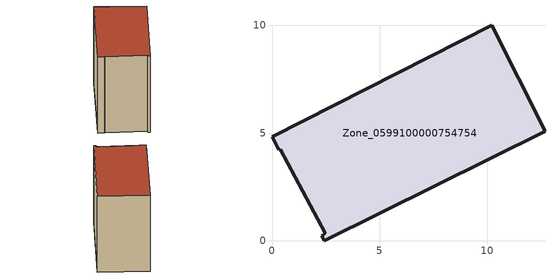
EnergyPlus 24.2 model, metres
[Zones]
Zone_0599100000754754
 floor ground (C_G): 2.37,0.26 2.48,0.35 0.38,4.24 0.31,4.22 0,4.84 10.2,10.01 12.67,5.09 2.43,0 2.31,0.24 z0
 wall outside (C_F): 0.31,4.22 0.38,4.24 2.48,0.35 2.37,0.26 2.31,0.24 2.43,0 12.67,5.09 10.2,10.01 0,4.84 0.31,4.22 z0:8.77
 roof outside (C_R): 0.38,4.24 2.48,0.35 2.37,0.26 2.31,0.24 2.43,0 12.67,5.09 10.2,10.01 0,4.84 0.31,4.22 z8.77
[BUILDING]
Pand.0599100000754754: North Axis=0; Terrain=City; Loads Convergence Tolerance Value=0.04; Temperature Convergence Tolerance Value=0.4; Solar Distribution=FullExterior; Maximum Number of Warmup Days=25; Minimum Number of Warmup Days=1
[Site:Location]
Rotterdam.The.Hague.AP_ZH_NLD Design_Conditions: Latitude=51.96; Longitude=4.45; Time Zone=1; Elevation=-4.5
[SITE:GROUNDTEMPERATURE:BUILDINGSURFACE]
18, 18, 18, 18, 18, 18, 18, 18, 18, 18, 18, 18
[MATERIAL] Thermal Absorptance=0.9; Solar Absorptance=0.7; Visible Absorptance=0.7
Name | Roughness | Thickness | Conductivity | Density | Specific Heat
G.TI.2006-2014 | MediumSmooth | 0.15 | 0.06 | 540 | 1210
F.TI.2006-2014 | Rough | 0.3 | 0.12 | 1920 | 840
R.TI.2006-2014 | MediumRough | 0.2 | 0.08 | 1500 | 1000
[CONSTRUCTION]
C_G: G.TI.2006-2014
C_F: F.TI.2006-2014
C_R: R.TI.2006-2014
[ZONE]
Zone_0599100000754754: Type=1; Multiplier=1; Ceiling Height=Autocalculate; Volume=Autocalculate; Floor Area=autocalculate; Part of Total Floor Area=Yes
[ZONEINFILTRATION:DESIGNFLOWRATE]
Infil_Zone_0599100000754754: Zone or ZoneList or Space or SpaceList=Zone_0599100000754754; Schedule=AlwaysOn; Design Flow Rate Calculation Method=Flow/Area; Flow Rate per Floor Area=0.0015; Constant Term Coefficient=1; Temperature Term Coefficient=0; Velocity Term Coefficient=0; Velocity Squared Term Coefficient=0
[HVACTEMPLATE:ZONE:IDEALLOADSAIRSYSTEM]
Zone_0599100000754754: Maximum Heating Supply Air Temperature=50; Minimum Cooling Supply Air Temperature=13; Maximum Heating Supply Air Humidity Ratio=0.0156; Minimum Cooling Supply Air Humidity Ratio=0.0077; Heating Limit=NoLimit; Cooling Limit=NoLimit; Dehumidification Control Type=ConstantSensibleHeatRatio; Cooling Sensible Heat Ratio=0.7; Dehumidification Setpoint=60; Humidification Control Type=None; Humidification Setpoint=30; Outdoor Air Method=None; Outdoor Air Flow Rate per Person=0.00944; Outdoor Air Flow Rate per Zone Floor Area=0; Outdoor Air Flow Rate per Zone=0; Demand Controlled Ventilation Type=None; Outdoor Air Economizer Type=NoEconomizer; Heat Recovery Type=None; Sensible Heat Recovery Effectiveness=0.7; Latent Heat Recovery Effectiveness=0.65
[ZONECONTROL:THERMOSTAT]
ThermostatControl_Zone_0599100000754754: Zone or ZoneList=Zone_0599100000754754; Control Type Schedule=DualSetpointControlType; Control 1=Thermostat_Zone_0599100000754754; Temperature Difference Between Cutout And Setpoint=0
[THERMOSTATSETPOINT:DUALSETPOINT]
Thermostat_Zone_0599100000754754: Heating Setpoint Temperature Schedule=HeatingSetpoint_Zone_0599100000754754; Cooling Setpoint Temperature Schedule=CoolingSetpoint_Zone_0599100000754754
[SCHEDULE:COMPACT]
HeatingSetpoint_Zone_0599100000754754: Through: 12/31, For: AllDays, Until: 24:00, 21
CoolingSetpoint_Zone_0599100000754754: Through: 12/31, For: AllDays, Until: 24:00, 24
DualSetpointControlType: Through: 12/31, For: AllDays, Until: 24:00, 4
AlwaysOn: Through: 12/31, For: AllDays, Until: 24:00, 1
